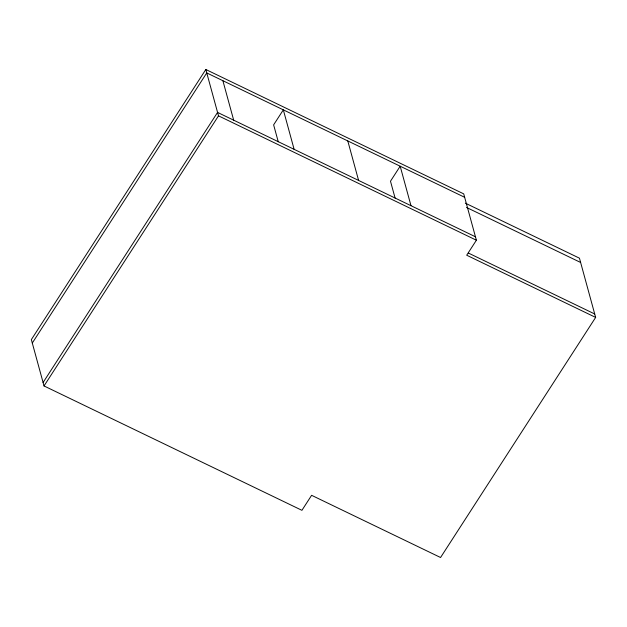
<?xml version="1.0" encoding="UTF-8"?>
<svg xmlns="http://www.w3.org/2000/svg" width="627" height="627" viewBox="0 0 627 627"><rect width="100%" height="100%" fill="white"/><g stroke="black" fill="none" stroke-linecap="round" stroke-linejoin="round"><path stroke-width="0.94" d="M595.65 317.411L466.7 255.22L476.395 240.219L463.714 193.868L205.821 69.495L31.35 339.599L44.031 385.95L301.924 510.323L311.611 495.314L440.562 557.505L595.65 317.411L579.45 258.183L465.312 203.14M32.291 343.04L206.761 72.928L464.654 197.301M43.091 382.517L217.561 112.413L475.454 236.787M44.031 385.95L218.502 115.846L205.821 69.495M466.488 207.435L580.626 262.478M218.502 115.846L476.395 240.219M468.377 253.049L594.709 313.978M410.983 205.687L400.175 166.21L390.488 181.211L395.112 198.132M347.797 140.942L358.597 180.427M294.126 149.336L283.326 109.85L273.631 124.859L278.263 141.78M222.883 80.703L233.683 120.188"/></g></svg>
